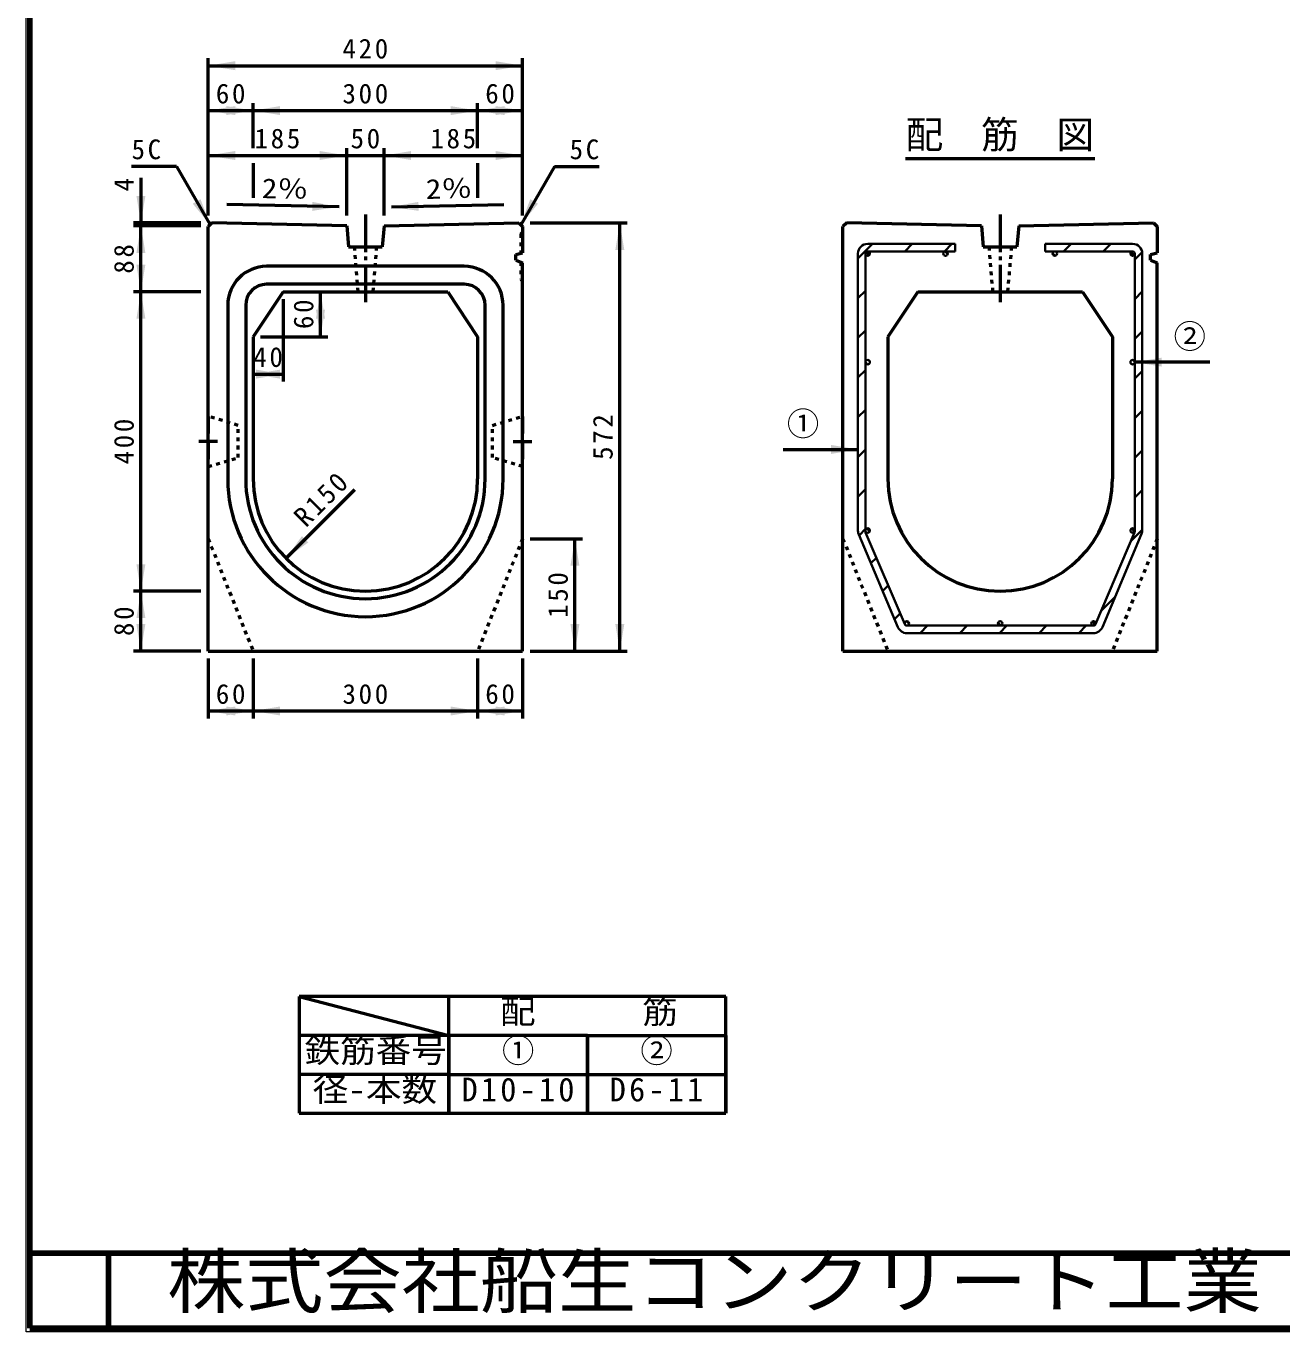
# Model space of a CAD drawing. Units: millimetres, scale not verified. Extents: x 100 to 4105, y 100 to 2870.
# Drawn here: x 100 to 1778, y 100 to 1844 of the extents above; entities that cross this region are included whole.
import ezdxf
from ezdxf.enums import TextEntityAlignment as Align

# ---------------------------------------------------------------- set-up
doc = ezdxf.new("R2010")
doc.units = ezdxf.units.MM
doc.header["$LTSCALE"] = 5
for name, pattern in [('USER1', [2.2, 1, -1.2]), ('USER2', [6.847826, 4.565218, -2.282608]), ('USER3', [13.4, 10, -1.2, 1, -1.2])]:
    doc.linetypes.add(name, pattern=pattern)
doc.layers.add('V-nasSTD', color=7, linetype='Continuous', lineweight=35)
doc.styles.add('ＭＳ ゴシック', font='')
doc.styles.get('ＭＳ ゴシック').set_extended_font_data('MS Gothic')

msp = doc.modelspace()

# ---------------------------------------------------------------- hatches: boundary and pattern name
at = {"layer": 'V-nasSTD'}
for points in [[(379.398, 1797.38), (343.398, 1791.38), (379.398, 1785.38)], [(727.398, 1785.38), (763.398, 1791.38), (727.398, 1797.38)], [(379.398, 1737.38), (343.398, 1731.38), (379.398, 1725.38)], [(367.398, 1725.38), (403.398, 1731.38), (367.398, 1737.38)], [(439.398, 1737.38), (403.398, 1731.38), (439.398, 1725.38)], [(667.398, 1725.38), (703.398, 1731.38), (667.398, 1737.38)], [(739.398, 1737.38), (703.398, 1731.38), (739.398, 1725.38)], [(727.398, 1725.38), (763.398, 1731.38), (727.398, 1737.38)], [(379.398, 1677.38), (343.398, 1671.38), (379.398, 1665.38)], [(492.398, 1665.38), (528.398, 1671.38), (492.398, 1677.38)], [(614.398, 1677.38), (578.398, 1671.38), (614.398, 1665.38)], [(727.398, 1665.38), (763.398, 1671.38), (727.398, 1677.38)], [(247.398, 1617.38), (253.398, 1581.38), (259.398, 1617.38)], [(333.094, 1613.057), (345.898, 1578.88), (322.701, 1607.057)], [(482.507, 1609.476), (518.369, 1602.7), (482.248, 1597.479)], [(624.288, 1609.476), (588.426, 1602.7), (624.547, 1597.479)], [(773.701, 1613.057), (760.898, 1578.88), (784.094, 1607.057)], [(259.398, 1541.38), (253.398, 1577.38), (247.398, 1541.38)], [(899.398, 1545.38), (893.398, 1581.38), (887.398, 1545.38)], [(247.398, 1525.38), (253.398, 1489.38), (259.398, 1525.38)], [(259.398, 1453.38), (253.398, 1489.38), (247.398, 1453.38)], [(499.398, 1453.38), (493.398, 1489.38), (487.398, 1453.38)], [(487.398, 1465.38), (493.398, 1429.38), (499.398, 1465.38)], [(1617.594, 1389.38), (1581.594, 1395.38), (1617.594, 1401.38)], [(439.398, 1385.38), (403.398, 1379.38), (439.398, 1373.38)], [(407.398, 1373.38), (443.398, 1379.38), (407.398, 1385.38)], [(1175.594, 1272.733), (1211.594, 1278.733), (1175.594, 1284.733)], [(468.545, 1163.013), (447.332, 1133.314), (477.03, 1154.528)], [(839.398, 1123.38), (833.398, 1159.38), (827.398, 1123.38)], [(247.398, 1125.38), (253.398, 1089.38), (259.398, 1125.38)], [(259.398, 1053.38), (253.398, 1089.38), (247.398, 1053.38)], [(247.398, 1045.38), (253.398, 1009.38), (259.398, 1045.38)], [(827.398, 1045.38), (833.398, 1009.38), (839.398, 1045.38)], [(887.398, 1045.38), (893.398, 1009.38), (899.398, 1045.38)], [(379.398, 935.38), (343.398, 929.38), (379.398, 923.38)], [(367.398, 923.38), (403.398, 929.38), (367.398, 935.38)], [(439.398, 935.38), (403.398, 929.38), (439.398, 923.38)], [(667.398, 923.38), (703.398, 929.38), (667.398, 935.38)], [(739.398, 935.38), (703.398, 929.38), (739.398, 923.38)], [(727.398, 923.38), (763.398, 929.38), (727.398, 935.38)]]:
    msp.add_hatch(color=256, dxfattribs=at).paths.add_polyline_path(points)

# ---------------------------------------------------------------- linework, layer by layer
at = {"layer": 'V-nasSTD', "lineweight": 100}
for p, q in [((105, 2865), (105, 105)), ((105, 205), (4100, 205)), ((210, 205), (210, 105)), ((105, 105), (4100, 105))]:
    msp.add_line(p, q, dxfattribs=at)
at = {"layer": 'V-nasSTD', "lineweight": 50}
for p, q in [((343.398, 1591.38), (343.398, 1801.38)), ((763.398, 1591.38), (763.398, 1801.38)), ((343.398, 1791.38), (763.398, 1791.38)), ((343.398, 1731.38), (403.398, 1731.38)), ((403.398, 1681.38), (403.398, 1741.38)), ((403.398, 1731.38), (703.398, 1731.38)), ((703.398, 1681.38), (703.398, 1741.38)), ((703.398, 1731.38), (763.398, 1731.38)), ((528.398, 1591.38), (528.398, 1681.38)), ((578.398, 1591.38), (578.398, 1681.38)), ((343.398, 1671.38), (528.398, 1671.38)), ((403.398, 1660.981), (403.398, 1614.981)), ((528.398, 1671.38), (578.398, 1671.38)), ((578.398, 1671.38), (763.398, 1671.38)), ((703.398, 1660.981), (703.398, 1614.981)), ((1275.191, 1667.38), (1527.997, 1667.38)), ((300.898, 1656.823), (240.898, 1656.823)), ((253.398, 1641.38), (253.398, 1581.38)), ((300.898, 1656.823), (345.898, 1578.88)), ((805.898, 1656.823), (760.898, 1578.88)), ((805.898, 1656.823), (865.898, 1656.823)), ((518.369, 1602.7), (368.404, 1605.942)), ((588.426, 1602.7), (738.391, 1605.942)), ((333.398, 1581.38), (243.398, 1581.38)), ((333.398, 1577.38), (243.398, 1577.38)), ((253.398, 1577.38), (253.398, 1581.38)), ((253.398, 1489.38), (253.398, 1577.38)), ((348.398, 1581.38), (343.398, 1576.38)), ((343.398, 1009.38), (343.398, 1576.38)), ((528.398, 1577.38), (348.398, 1581.38)), ((528.398, 1577.38), (530.898, 1549.38)), ((578.398, 1577.38), (575.898, 1549.38)), ((578.398, 1577.38), (758.398, 1581.38)), ((758.398, 1581.38), (763.398, 1576.38)), ((763.398, 1576.38), (763.398, 1541.395)), ((773.398, 1581.38), (903.398, 1581.38)), ((893.398, 1009.38), (893.398, 1581.38)), ((1196.594, 1581.38), (1191.594, 1576.38)), ((1191.594, 1009.38), (1191.594, 1576.38)), ((1376.594, 1577.38), (1196.594, 1581.38)), ((1376.594, 1577.38), (1379.094, 1549.38)), ((1426.594, 1577.38), (1424.094, 1549.38)), ((1426.594, 1577.38), (1606.594, 1581.38)), ((1606.594, 1581.38), (1611.594, 1576.38)), ((1611.594, 1576.38), (1611.594, 1541.395)), ((530.898, 1549.38), (575.898, 1549.38)), ((754.398, 1539.38), (763.398, 1541.395)), ((754.398, 1531.38), (754.398, 1539.38)), ((1379.094, 1549.38), (1424.094, 1549.38)), ((1602.594, 1539.38), (1611.594, 1541.395)), ((1602.594, 1531.38), (1602.594, 1539.38)), ((685.398, 1523.38), (421.398, 1523.38)), ((754.398, 1531.38), (763.398, 1528.022)), ((763.398, 1009.38), (763.398, 1528.022)), ((1602.594, 1531.38), (1611.594, 1528.022)), ((1611.594, 1009.38), (1611.594, 1528.022)), ((333.398, 1489.38), (243.398, 1489.38)), ((253.398, 1089.38), (253.398, 1489.38)), ((443.398, 1489.38), (403.398, 1429.38)), ((685.398, 1499.38), (421.398, 1499.38)), ((443.398, 1489.38), (663.398, 1489.38)), ((493.398, 1429.38), (493.398, 1489.38)), ((663.398, 1489.38), (703.398, 1429.38)), ((1291.594, 1489.38), (1251.594, 1429.38)), ((1291.594, 1489.38), (1511.594, 1489.38)), ((1511.594, 1489.38), (1551.594, 1429.38)), ((369.398, 1471.38), (369.398, 1239.38)), ((393.398, 1471.38), (393.398, 1239.38)), ((443.398, 1479.38), (443.398, 1369.38)), ((713.398, 1239.38), (713.398, 1471.38)), ((737.398, 1239.38), (737.398, 1471.38)), ((403.398, 1429.38), (403.398, 1239.38)), ((413.398, 1429.38), (503.398, 1429.38)), ((703.398, 1429.38), (703.398, 1239.38)), ((1251.594, 1429.38), (1251.594, 1239.38)), ((1551.594, 1429.38), (1551.594, 1239.38)), ((403.398, 1379.38), (443.398, 1379.38)), ((1681.594, 1395.38), (1581.594, 1395.38)), ((1111.594, 1278.733), (1211.594, 1278.733)), ((447.332, 1133.314), (539.255, 1225.238)), ((773.398, 1159.38), (843.398, 1159.38)), ((833.398, 1009.38), (833.398, 1159.38)), ((333.398, 1089.38), (243.398, 1089.38)), ((253.398, 1009.38), (253.398, 1089.38)), ((333.398, 1009.38), (243.398, 1009.38)), ((343.398, 1009.38), (763.398, 1009.38)), ((343.398, 999.38), (343.398, 919.38)), ((403.398, 999.38), (403.398, 919.38)), ((703.398, 999.38), (703.398, 919.38)), ((763.398, 999.38), (763.398, 919.38)), ((773.398, 1009.38), (903.398, 1009.38)), ((1191.594, 1009.38), (1611.594, 1009.38)), ((343.398, 929.38), (403.398, 929.38)), ((403.398, 929.38), (703.398, 929.38)), ((703.398, 929.38), (763.398, 929.38)), ((465, 548), (465, 496)), ((665, 548), (465, 548)), ((465, 548), (665, 496)), ((665, 496), (665, 548)), ((850, 548), (665, 548)), ((1035, 548), (850, 548)), ((1035, 496), (1035, 548)), ((465, 496), (465, 444)), ((665, 496), (465, 496)), ((665, 444), (665, 496)), ((665, 444), (665, 496)), ((665, 496), (665, 444)), ((850, 496), (665, 496)), ((850, 444), (850, 496)), ((850, 496), (1035, 496)), ((850, 444), (850, 496)), ((850, 496), (850, 444)), ((1035, 444), (1035, 496)), ((1035, 444), (1035, 496)), ((1035, 444), (1035, 496)), ((1035, 496), (1035, 444)), ((465, 444), (465, 392)), ((665, 444), (465, 444)), ((665, 392), (665, 444)), ((665, 444), (850, 444)), ((665, 392), (665, 444)), ((665, 444), (665, 392)), ((850, 392), (850, 444)), ((850, 444), (1035, 444)), ((850, 392), (850, 444)), ((850, 444), (850, 392)), ((1035, 392), (1035, 444)), ((1035, 392), (1035, 444)), ((1035, 392), (1035, 444)), ((1035, 444), (1035, 392)), ((465, 392), (665, 392)), ((665, 392), (850, 392)), ((850, 392), (1035, 392))]:
    msp.add_line(p, q, dxfattribs=at)
at = {"layer": 'V-nasSTD', "linetype": 'USER3', "lineweight": 50}
for p, q in [((553.398, 1592.38), (553.398, 1474.38)), ((1401.594, 1592.38), (1401.594, 1474.38)), ((355.898, 1289.38), (330.898, 1289.38)), ((750.898, 1289.38), (775.898, 1289.38))]:
    msp.add_line(p, q, dxfattribs=at)
at = {"layer": 'V-nasSTD', "linetype": 'USER1', "lineweight": 50}
for p, q in [((761.098, 1566.38), (763.398, 1568.68)), ((761.098, 1566.38), (761.098, 1540.88)), ((538.398, 1549.38), (543.398, 1489.38)), ((568.398, 1549.38), (563.398, 1489.38)), ((1386.594, 1549.38), (1391.594, 1489.38)), ((1416.594, 1549.38), (1411.594, 1489.38)), ((761.098, 1528.88), (761.098, 1506.38)), ((761.098, 1506.38), (763.398, 1504.08)), ((383.398, 1310.88), (343.398, 1322.88)), ((383.398, 1267.88), (383.398, 1310.88)), ((723.398, 1310.88), (763.398, 1322.88)), ((723.398, 1267.88), (723.398, 1310.88)), ((343.398, 1255.88), (383.398, 1267.88)), ((763.398, 1255.88), (723.398, 1267.88)), ((343.398, 1159.38), (403.398, 1009.38)), ((763.398, 1159.38), (703.398, 1009.38)), ((1191.594, 1159.38), (1251.594, 1009.38)), ((1611.594, 1159.38), (1551.594, 1009.38))]:
    msp.add_line(p, q, dxfattribs=at)
at = {"layer": 'V-nasSTD'}
for p, q in [((1211.594, 1533.794), (1231.181, 1553.38)), ((1341.594, 1553.38), (1224.594, 1553.38)), ((1274.214, 1543.38), (1284.214, 1553.38)), ((1327.247, 1543.38), (1337.247, 1553.38)), ((1341.594, 1553.38), (1341.594, 1543.38)), ((1461.594, 1553.38), (1461.594, 1543.38)), ((1461.594, 1553.38), (1578.594, 1553.38)), ((1486.346, 1543.38), (1496.346, 1553.38)), ((1539.379, 1543.38), (1549.379, 1553.38)), ((1211.594, 1540.38), (1211.594, 1170.081)), ((1221.594, 1540.38), (1221.594, 1168.93)), ((1222.617, 1542.637), (1226.85, 1538.403)), ((1341.594, 1543.38), (1224.594, 1543.38)), ((1328.594, 1543.38), (1327.999, 1543.38)), ((1327.999, 1543.321), (1331.535, 1539.785)), ((1461.594, 1543.38), (1578.594, 1543.38)), ((1471.674, 1541.067), (1475.281, 1537.46)), ((1576.391, 1542.416), (1580.63, 1538.177)), ((1581.594, 1532.563), (1591.436, 1542.404)), ((1581.594, 1540.38), (1581.594, 1168.93)), ((1591.594, 1170.999), (1591.594, 1540.38)), ((1211.594, 1480.761), (1221.594, 1490.761)), ((1581.594, 1479.53), (1591.594, 1489.53)), ((1211.594, 1427.728), (1221.594, 1437.728)), ((1581.594, 1426.497), (1591.594, 1436.497)), ((1225.64, 1398.192), (1227.406, 1396.426)), ((1579.038, 1398.347), (1581.561, 1395.824)), ((1211.594, 1374.695), (1221.594, 1384.695)), ((1221.602, 1395.159), (1224.372, 1392.389)), ((1575.691, 1394.623), (1577.837, 1392.478)), ((1581.594, 1373.464), (1591.594, 1383.464)), ((1211.594, 1321.662), (1221.594, 1331.662)), ((1581.594, 1320.431), (1591.594, 1330.431)), ((1211.594, 1268.629), (1221.594, 1278.629)), ((1581.594, 1267.398), (1591.594, 1277.398)), ((1211.594, 1215.596), (1221.594, 1225.596)), ((1581.594, 1214.365), (1591.594, 1224.365)), ((1213.045, 1164.014), (1221.594, 1172.563)), ((1223.414, 1173.139), (1227.352, 1169.2)), ((1576.397, 1156.134), (1591.594, 1171.332)), ((1577.116, 1172.991), (1581.205, 1168.902)), ((1212.621, 1165.018), (1264.924, 1041.318)), ((1274.119, 1045.203), (1221.835, 1167.752)), ((1529.069, 1045.203), (1581.354, 1167.752)), ((1590.58, 1165.966), (1538.244, 1041.347)), ((1228.805, 1126.741), (1236.184, 1134.12)), ((1244.565, 1089.468), (1252.044, 1096.946)), ((1536.935, 1063.639), (1555.333, 1082.038)), ((1260.325, 1052.194), (1267.903, 1059.773)), ((1276.487, 1049.355), (1279.853, 1045.989)), ((1398.742, 1047.309), (1402.523, 1043.528)), ((1524.532, 1048.798), (1528.726, 1044.603)), ((1276.879, 1043.38), (1526.309, 1043.38)), ((1276.897, 1033.38), (1526.259, 1033.38)), ((1294.544, 1033.38), (1304.544, 1043.38)), ((1347.577, 1033.38), (1357.577, 1043.38)), ((1400.61, 1033.38), (1410.61, 1043.38)), ((1401.594, 1043.38), (1402.523, 1043.38)), ((1453.643, 1033.38), (1463.643, 1043.38)), ((1506.676, 1033.38), (1516.676, 1043.38))]:
    msp.add_line(p, q, dxfattribs=at)
at = {"layer": 'V-nasSTD', "linetype": 'USER2', "lineweight": 50}
for p, q in [((343.398, 1322.88), (343.398, 1255.88)), ((763.398, 1322.88), (763.398, 1255.88))]:
    msp.add_line(p, q, dxfattribs=at)
at = {"layer": 'V-nasSTD', "lineweight": 13}
msp.add_lwpolyline([(100, 100), (100, 2870), (4105, 2870), (4105, 100)], close=True, dxfattribs=at)
at = {"layer": 'V-nasSTD'}
for centre in [(1224.594, 1540.38), (1328.594, 1540.38), (1474.594, 1540.38), (1578.594, 1540.38), (1224.594, 1395.38), (1224.594, 1395.38), (1578.594, 1395.38), (1224.594, 1170.38), (1578.594, 1170.38), (1276.879, 1046.38), (1401.594, 1046.38), (1526.309, 1046.38)]:
    msp.add_circle(centre, 3, dxfattribs=at)
for centre, radius, start, end in [((1224.594, 1540.38), 13, 90, 180), ((1578.594, 1540.38), 13, 0, 90), ((1224.594, 1540.38), 3, 90, 180), ((1224.594, 1540.38), 3, 131.23207, 180), ((1224.594, 1540.38), 3, 90, 131.23207), ((1578.594, 1540.38), 3, 0, 90), ((1578.594, 1540.38), 3, 0, 90), ((1224.594, 1170.081), 13, 180, 202.91963), ((1224.594, 1168.93), 3, 180, 203.10504), ((1224.594, 1168.93), 3, 180, 203.10504), ((1578.594, 1168.93), 3, 336.89496, 0), ((1578.594, 1170.999), 13, 337.21925, 0), ((1276.897, 1046.38), 13, 202.91963, 270), ((1276.879, 1046.38), 3, 203.10504, 270), ((1276.879, 1046.38), 3, 203.10504, 270), ((1276.879, 1046.38), 3, 203.10504, 270), ((1526.259, 1046.38), 13, 270, 337.21925), ((1526.309, 1046.38), 3, 270, 336.90127), ((1526.309, 1046.38), 3, 270, 336.90127), ((1526.309, 1046.38), 3, 270, 323.67738), ((1526.309, 1046.38), 3, 323.67738, 336.90127)]:
    msp.add_arc(centre, radius, start, end, dxfattribs=at)
at = {"layer": 'V-nasSTD', "lineweight": 50}
for centre, radius, start, end in [((421.398, 1471.38), 52, 90, 180), ((685.398, 1471.38), 52, 0, 90), ((421.398, 1471.38), 28, 90, 180), ((685.398, 1471.38), 28, 0, 90), ((553.398, 1239.38), 184, 180, 270), ((553.398, 1239.38), 160, 180, 270), ((553.398, 1239.38), 150, 180, 270), ((553.398, 1239.38), 150, 270, 0), ((553.398, 1239.38), 184, 270, 0), ((553.398, 1239.38), 160, 270, 0), ((1401.594, 1239.38), 150, 180, 270), ((1401.594, 1239.38), 150, 270, 0)]:
    msp.add_arc(centre, radius, start, end, dxfattribs=at)

# ---------------------------------------------------------------- texts
at = {"layer": 'V-nasSTD', "style": 'ＭＳ ゴシック'}
for s, height, p in [('配\u3000筋\u3000図', 36.95, (1275.191, 1717.78)), ('②', 31.67, (1633.394, 1445.58)), ('①', 31.67, (1116.594, 1328.933)), ('①', 31.67, (735.9, 491.6)), ('②', 31.67, (920.9, 491.6))]:
    msp.add_text(s, height=height, dxfattribs=at).set_placement(p, align=Align.TOP_LEFT)
msp.add_text('4', height=26.39, rotation=90, dxfattribs=at).set_placement((217.398, 1623.38), align=Align.TOP_LEFT)
at = {"layer": 'V-nasSTD', "style": 'ＭＳ ゴシック', "width": 1.15}
for rotation, p in [(358.761, (415.371, 1640.935)), (1.239, (633.837, 1639.69))]:
    msp.add_text('2％', height=26.39, rotation=rotation, dxfattribs=at).set_placement(p, align=Align.TOP_LEFT)
at = {"layer": 'V-nasSTD', "style": 'ＭＳ ゴシック', "width": 1.1}
for s, height, p in [('配\u3000\u3000\u3000筋', 31.67, (733.36, 543.6)), ('鉄筋番号', 31.67, (472.12, 491.6)), ('径-本数', 31.67, (482.92, 439.6)), ('株式会社船生コンクリート工業', 69.65, (288.279, 202.55))]:
    msp.add_text(s, height=height, dxfattribs=at).set_placement(p, align=Align.TOP_LEFT)
at = {"layer": 'V-nasSTD', "attachment_point": 1, "style": 'ＭＳ ゴシック'}
for s, insert, char_height in [('\\T1.2;420', (522.798, 1827.38), 26.39), ('\\T1.2;60', (353.598, 1767.38), 26.39), ('\\T1.2;300', (522.798, 1767.38), 26.39), ('\\T1.2;60', (713.598, 1767.38), 26.39), ('\\T1.2;5C', (240.898, 1692.823), 26.39), ('\\T1.2;185', (405.298, 1707.38), 26.39), ('\\T1.2;50', (533.598, 1707.38), 26.39), ('\\T1.2;185', (640.298, 1707.38), 26.39), ('\\T1.2;5C', (826.298, 1692.823), 26.39), ('\\T1.2;40', (403.598, 1415.38), 26.39), ('\\T1.2;60', (353.598, 965.38), 26.39), ('\\T1.2;300', (522.798, 965.38), 26.39), ('\\T1.2;60', (713.598, 965.38), 26.39), ('\\T1.2;D10-10', (681.9, 439.6), 31.67), ('\\T1.2;D6-11', (879.86, 439.6), 31.67)]:
    msp.add_mtext(s, dxfattribs=dict(at, insert=insert, char_height=char_height))
at = {"layer": 'V-nasSTD', "char_height": 26.39, "attachment_point": 1, "style": 'ＭＳ ゴシック'}
for s, insert, rotation in [('\\T1.2;88', (217.398, 1513.58), 90), ('\\T1.2;60', (457.398, 1439.58), 90), ('\\T1.2;400', (217.398, 1258.78), 90), ('\\T1.2;572', (857.398, 1264.78), 90), ('\\T1.2;R150', (455.251, 1192.146), 45), ('\\T1.2;150', (797.398, 1053.78), 90), ('\\T1.2;80', (217.398, 1029.58), 90)]:
    msp.add_mtext(s, dxfattribs=dict(at, insert=insert, rotation=rotation))

doc.saveas('drawing.dxf')
